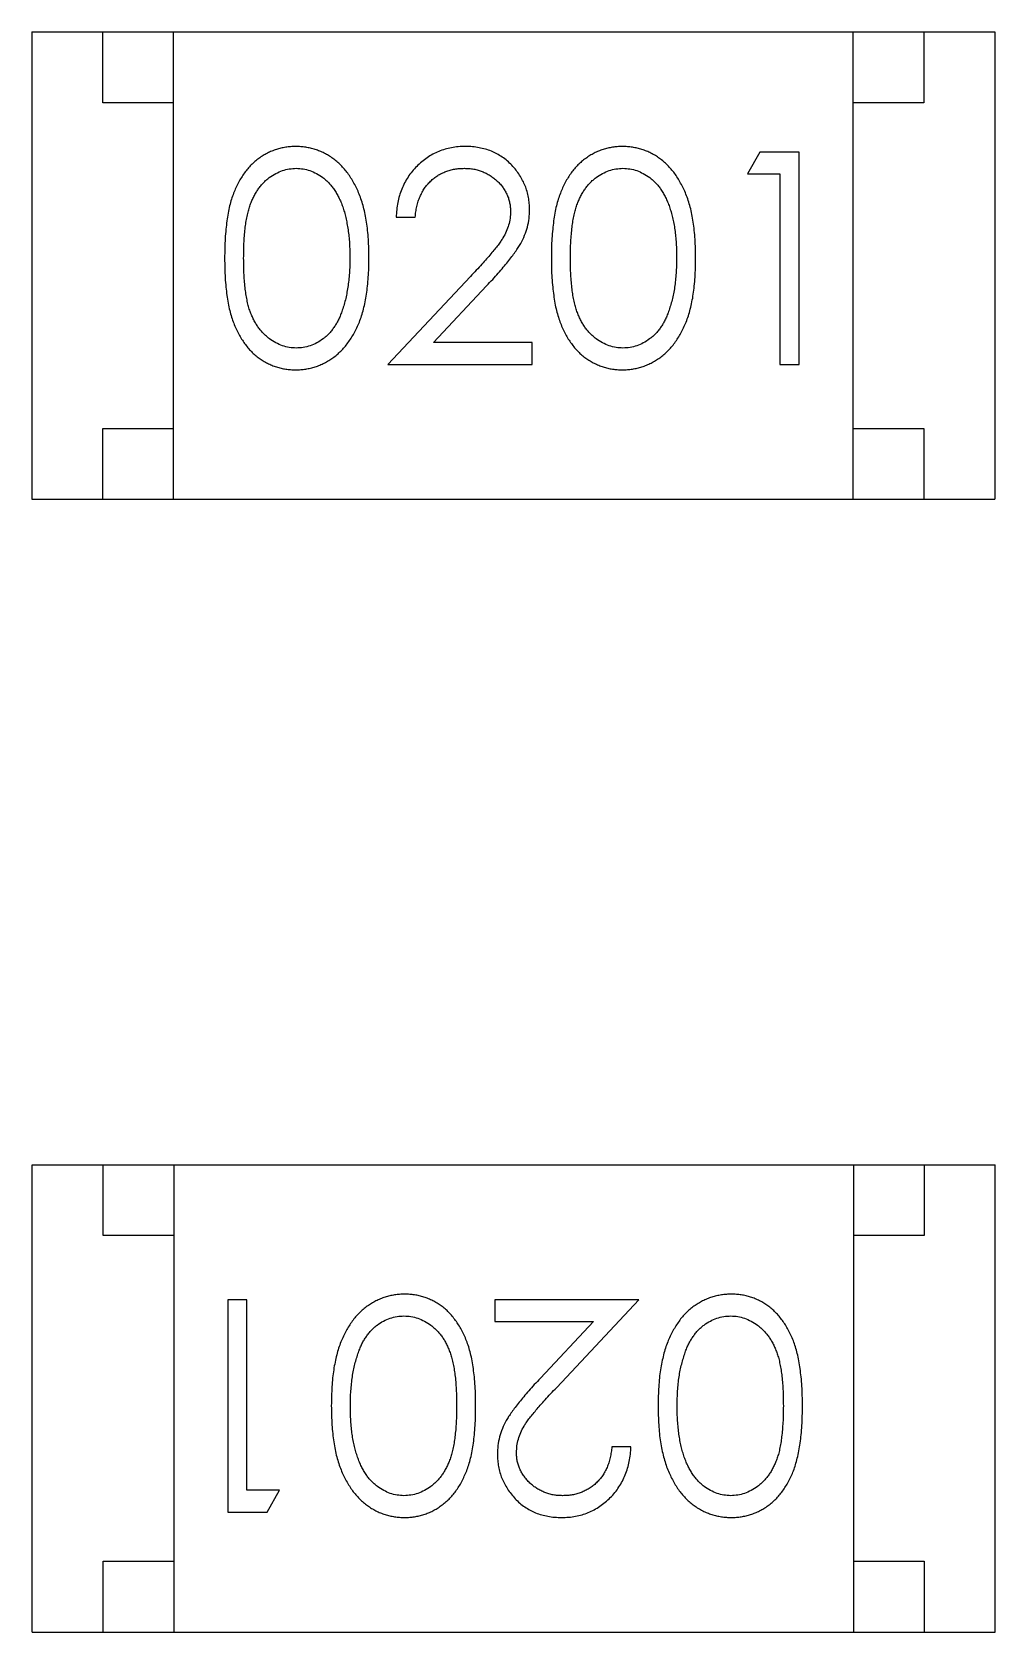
# Model space of a CAD drawing. Header units: millimetres. Extents: x 563 to 681, y 173 to 284.
# Drawn here: x 649.215 to 649.896, y 257.419 to 258.549 of the extents above; entities that cross this region are included whole.
import ezdxf

# ---------------------------------------------------------------- set-up
doc = ezdxf.new("R2010")
doc.units = ezdxf.units.MM
doc.header["$LTSCALE"] = 30.734
doc.layers.get('0').update_dxf_attribs({"linetype": 'CONTINUOUS'})

msp = doc.modelspace()

# ---------------------------------------------------------------- linework, layer by layer
at = {"linetype": 'Continuous'}
for p, q in [((649.2154, 258.5488), (649.2154, 258.2188)), ((649.2154, 258.5488), (649.8954, 258.5488)), ((649.2654, 258.4988), (649.2654, 258.5488)), ((649.3154, 258.2188), (649.3154, 258.5488)), ((649.7954, 258.2188), (649.7954, 258.5488)), ((649.8454, 258.5488), (649.8454, 258.4988)), ((649.8954, 258.5488), (649.8954, 258.2188)), ((649.3154, 258.4988), (649.2654, 258.4988)), ((649.8454, 258.4988), (649.7954, 258.4988)), ((649.7295, 258.464), (649.7207, 258.4487)), ((649.7572, 258.464), (649.7295, 258.464)), ((649.7572, 258.314), (649.7572, 258.464)), ((649.7207, 258.4487), (649.7437, 258.4487)), ((649.7437, 258.4487), (649.7437, 258.314)), ((649.4726, 258.4179), (649.4861, 258.4179)), ((649.525, 258.3761), (649.4668, 258.314)), ((649.4989, 258.3294), (649.5365, 258.3695)), ((649.5687, 258.3294), (649.4989, 258.3294)), ((649.5687, 258.314), (649.5687, 258.3294)), ((649.4668, 258.314), (649.5687, 258.314)), ((649.7437, 258.314), (649.7572, 258.314)), ((649.2654, 258.2188), (649.2654, 258.2688)), ((649.2654, 258.2688), (649.3154, 258.2688)), ((649.7954, 258.2688), (649.8454, 258.2688)), ((649.8454, 258.2688), (649.8454, 258.2188)), ((649.2154, 258.2188), (649.8954, 258.2188)), ((649.2156, 257.4189), (649.2156, 257.7489)), ((649.2156, 257.7489), (649.8956, 257.7489)), ((649.2656, 257.6989), (649.2656, 257.7489)), ((649.3156, 257.7489), (649.3156, 257.4189)), ((649.7956, 257.7489), (649.7956, 257.4189)), ((649.8456, 257.7489), (649.8456, 257.6989)), ((649.8956, 257.4189), (649.8956, 257.7489)), ((649.3156, 257.6989), (649.2656, 257.6989)), ((649.8456, 257.6989), (649.7956, 257.6989)), ((649.3672, 257.6536), (649.3537, 257.6536)), ((649.3537, 257.6536), (649.3537, 257.5036)), ((649.3672, 257.519), (649.3672, 257.6536)), ((649.6441, 257.6536), (649.5422, 257.6536)), ((649.5422, 257.6536), (649.5422, 257.6383)), ((649.586, 257.5916), (649.6441, 257.6536)), ((649.5422, 257.6383), (649.612, 257.6383)), ((649.612, 257.6383), (649.5745, 257.5982)), ((649.6384, 257.5498), (649.6249, 257.5498)), ((649.3903, 257.519), (649.3672, 257.519)), ((649.3815, 257.5036), (649.3903, 257.519)), ((649.3537, 257.5036), (649.3815, 257.5036)), ((649.2656, 257.4689), (649.3156, 257.4689)), ((649.2656, 257.4189), (649.2656, 257.4689)), ((649.7956, 257.4689), (649.8456, 257.4689)), ((649.8456, 257.4689), (649.8456, 257.4189)), ((649.2156, 257.4189), (649.8956, 257.4189))]:
    msp.add_line(p, q, dxfattribs=at)
for points, knots in [([(649.4016, 258.4679), (649.4004, 258.4679), (649.3981, 258.4678), (649.3946, 258.4674), (649.3912, 258.4668), (649.388, 258.4658), (649.3847, 258.4647), (649.3816, 258.4632), (649.3786, 258.4615), (649.3756, 258.4595), (649.3728, 258.4573), (649.3702, 258.4549), (649.3677, 258.4522), (649.3654, 258.4492), (649.3632, 258.446), (649.3612, 258.4425), (649.3594, 258.4388), (649.3577, 258.4349), (649.3562, 258.4306), (649.3549, 258.4259), (649.3538, 258.4208), (649.353, 258.4152), (649.3523, 258.4093), (649.3518, 258.4029), (649.3515, 258.3961), (649.3515, 258.3914), (649.3514, 258.389)], [0, 0, 0, 0, 0.033742, 0.066533, 0.099153, 0.13154, 0.164087, 0.196563, 0.229707, 0.263315, 0.297504, 0.331686, 0.366482, 0.4021, 0.438958, 0.476748, 0.515985, 0.556589, 0.599519, 0.645765, 0.695487, 0.748721, 0.805687, 0.866754, 0.931405, 1, 1, 1, 1]), ([(649.4534, 258.389), (649.4533, 258.3913), (649.4533, 258.3958), (649.453, 258.4023), (649.4525, 258.4086), (649.4517, 258.4144), (649.4508, 258.4199), (649.4496, 258.425), (649.4482, 258.4297), (649.4466, 258.4342), (649.4448, 258.4382), (649.4429, 258.4421), (649.4407, 258.4456), (649.4385, 258.449), (649.4361, 258.452), (649.4335, 258.4548), (649.4308, 258.4573), (649.4279, 258.4595), (649.4249, 258.4615), (649.4219, 258.4632), (649.4187, 258.4647), (649.4154, 258.4658), (649.4121, 258.4668), (649.4087, 258.4674), (649.4052, 258.4678), (649.4028, 258.4679), (649.4016, 258.4679)], [0, 0, 0, 0, 0.065278, 0.127205, 0.186168, 0.241675, 0.294115, 0.343609, 0.390387, 0.434463, 0.476646, 0.517002, 0.555936, 0.593716, 0.630057, 0.665601, 0.700745, 0.734917, 0.768681, 0.802087, 0.834849, 0.867433, 0.900138, 0.932806, 0.966212, 1, 1, 1, 1]), ([(649.5215, 258.4679), (649.5198, 258.4679), (649.5165, 258.4678), (649.5117, 258.4671), (649.5071, 258.466), (649.5027, 258.4645), (649.4984, 258.4625), (649.4944, 258.46), (649.4906, 258.4572), (649.4871, 258.4539), (649.4838, 258.4503), (649.4809, 258.4464), (649.4785, 258.4422), (649.4764, 258.4378), (649.4748, 258.4332), (649.4737, 258.4283), (649.4729, 258.4232), (649.4727, 258.4197), (649.4726, 258.4179)], [0, 0, 0, 0, 0.06445, 0.126725, 0.187421, 0.247417, 0.306749, 0.366595, 0.427749, 0.490235, 0.553031, 0.614805, 0.676505, 0.738096, 0.801021, 0.864897, 0.931209, 1, 1, 1, 1]), ([(649.5668, 258.4233), (649.5668, 258.4248), (649.5667, 258.4277), (649.5661, 258.432), (649.5651, 258.4362), (649.5638, 258.4402), (649.562, 258.444), (649.5598, 258.4477), (649.5573, 258.4513), (649.5543, 258.4547), (649.5511, 258.4578), (649.5476, 258.4605), (649.5438, 258.4628), (649.5399, 258.4647), (649.5356, 258.4661), (649.5311, 258.4671), (649.5264, 258.4678), (649.5232, 258.4679), (649.5215, 258.4679)], [0, 0, 0, 0, 0.06271, 0.123347, 0.183401, 0.242828, 0.302097, 0.36242, 0.423725, 0.487032, 0.550491, 0.612709, 0.674265, 0.73617, 0.799211, 0.863483, 0.930525, 1, 1, 1, 1]), ([(649.6324, 258.4679), (649.6312, 258.4679), (649.6288, 258.4678), (649.6254, 258.4674), (649.622, 258.4668), (649.6187, 258.4658), (649.6155, 258.4647), (649.6124, 258.4632), (649.6094, 258.4615), (649.6064, 258.4595), (649.6036, 258.4573), (649.6009, 258.4549), (649.5985, 258.4522), (649.5961, 258.4492), (649.594, 258.446), (649.592, 258.4425), (649.5901, 258.4388), (649.5885, 258.4349), (649.587, 258.4306), (649.5857, 258.4259), (649.5846, 258.4208), (649.5838, 258.4152), (649.5831, 258.4093), (649.5826, 258.4029), (649.5822, 258.3961), (649.5822, 258.3914), (649.5822, 258.389)], [0, 0, 0, 0, 0.033742, 0.066533, 0.099153, 0.13154, 0.164087, 0.196563, 0.229707, 0.263315, 0.297504, 0.331686, 0.366482, 0.4021, 0.438958, 0.476748, 0.515985, 0.556589, 0.599519, 0.645765, 0.695487, 0.748721, 0.805687, 0.866754, 0.931405, 1, 1, 1, 1]), ([(649.6841, 258.389), (649.6841, 258.3913), (649.684, 258.3958), (649.6838, 258.4023), (649.6832, 258.4086), (649.6825, 258.4144), (649.6815, 258.4199), (649.6804, 258.425), (649.6789, 258.4297), (649.6774, 258.4342), (649.6755, 258.4382), (649.6736, 258.4421), (649.6715, 258.4456), (649.6693, 258.449), (649.6668, 258.452), (649.6643, 258.4548), (649.6616, 258.4573), (649.6587, 258.4595), (649.6557, 258.4615), (649.6526, 258.4632), (649.6495, 258.4647), (649.6462, 258.4658), (649.6429, 258.4668), (649.6394, 258.4674), (649.6359, 258.4678), (649.6336, 258.4679), (649.6324, 258.4679)], [0, 0, 0, 0, 0.065278, 0.127205, 0.186168, 0.241675, 0.294115, 0.343609, 0.390387, 0.434463, 0.476646, 0.517002, 0.555936, 0.593716, 0.630057, 0.665601, 0.700745, 0.734917, 0.768681, 0.802087, 0.834849, 0.867433, 0.900138, 0.932806, 0.966212, 1, 1, 1, 1]), ([(649.3649, 258.389), (649.3649, 258.3911), (649.3649, 258.395), (649.3652, 258.4006), (649.3655, 258.4059), (649.366, 258.4108), (649.3666, 258.4153), (649.3675, 258.4195), (649.3684, 258.4232), (649.3695, 258.4266), (649.3707, 258.4298), (649.3721, 258.4327), (649.3736, 258.4354), (649.3752, 258.4379), (649.3769, 258.4402), (649.3788, 258.4423), (649.3808, 258.4443), (649.3837, 258.4465), (649.3875, 258.4489), (649.3922, 258.451), (649.3971, 258.4522), (649.4004, 258.4524), (649.402, 258.4525)], [0, 0, 0, 0, 0.073302, 0.142286, 0.206253, 0.266017, 0.321612, 0.372532, 0.419497, 0.462398, 0.502825, 0.541489, 0.579034, 0.615143, 0.650298, 0.684912, 0.718701, 0.752189, 0.817245, 0.879117, 0.939613, 1, 1, 1, 1]), ([(649.402, 258.4525), (649.4037, 258.4524), (649.407, 258.4522), (649.4118, 258.451), (649.4165, 258.4489), (649.4202, 258.4465), (649.4231, 258.4442), (649.4251, 258.4422), (649.4271, 258.44), (649.4289, 258.4375), (649.4306, 258.4348), (649.4321, 258.4319), (649.4336, 258.4287), (649.4349, 258.4253), (649.4361, 258.4216), (649.4371, 258.4177), (649.4379, 258.4135), (649.4387, 258.4091), (649.4392, 258.4044), (649.4397, 258.3995), (649.4398, 258.3944), (649.4399, 258.3909), (649.4399, 258.389)], [0, 0, 0, 0, 0.059689, 0.119507, 0.181075, 0.246162, 0.279894, 0.314468, 0.350403, 0.387474, 0.426147, 0.466624, 0.508745, 0.553328, 0.600058, 0.649177, 0.700552, 0.754894, 0.811825, 0.871514, 0.934319, 1, 1, 1, 1]), ([(649.4861, 258.4179), (649.4862, 258.4192), (649.4864, 258.4218), (649.4872, 258.4256), (649.4881, 258.4292), (649.4894, 258.4325), (649.4909, 258.4356), (649.4926, 258.4384), (649.4946, 258.4411), (649.4969, 258.4434), (649.4993, 258.4456), (649.5019, 258.4474), (649.5047, 258.449), (649.5077, 258.4503), (649.5107, 258.4513), (649.514, 258.452), (649.5173, 258.4524), (649.5196, 258.4525), (649.5208, 258.4525)], [0, 0, 0, 0, 0.073648, 0.143686, 0.210962, 0.275557, 0.338064, 0.399311, 0.4594, 0.51934, 0.579024, 0.637809, 0.695959, 0.754122, 0.813113, 0.873453, 0.935561, 1, 1, 1, 1]), ([(649.5208, 258.4525), (649.5219, 258.4525), (649.5241, 258.4524), (649.5274, 258.452), (649.5305, 258.4513), (649.5334, 258.4503), (649.5363, 258.449), (649.539, 258.4475), (649.5415, 258.4456), (649.544, 258.4436), (649.5462, 258.4413), (649.5481, 258.4389), (649.5497, 258.4363), (649.5511, 258.4337), (649.5521, 258.431), (649.5528, 258.4281), (649.5533, 258.4251), (649.5533, 258.4231), (649.5534, 258.4221)], [0, 0, 0, 0, 0.068027, 0.133505, 0.19695, 0.26027, 0.322741, 0.384982, 0.448465, 0.513424, 0.578224, 0.640011, 0.700094, 0.760067, 0.819012, 0.877878, 0.938035, 1, 1, 1, 1]), ([(649.5957, 258.389), (649.5957, 258.3911), (649.5957, 258.395), (649.5959, 258.4006), (649.5963, 258.4059), (649.5968, 258.4108), (649.5974, 258.4153), (649.5982, 258.4195), (649.5991, 258.4232), (649.6002, 258.4266), (649.6015, 258.4298), (649.6028, 258.4327), (649.6043, 258.4354), (649.606, 258.4379), (649.6077, 258.4402), (649.6096, 258.4423), (649.6116, 258.4443), (649.6145, 258.4465), (649.6182, 258.4489), (649.6229, 258.451), (649.6278, 258.4522), (649.6312, 258.4524), (649.6328, 258.4525)], [0, 0, 0, 0, 0.073302, 0.142286, 0.206253, 0.266017, 0.321612, 0.372532, 0.419497, 0.462398, 0.502825, 0.541489, 0.579034, 0.615143, 0.650298, 0.684912, 0.718701, 0.752189, 0.817245, 0.879117, 0.939613, 1, 1, 1, 1]), ([(649.6328, 258.4525), (649.6344, 258.4524), (649.6377, 258.4522), (649.6426, 258.451), (649.6472, 258.4489), (649.651, 258.4465), (649.6539, 258.4442), (649.6559, 258.4422), (649.6579, 258.44), (649.6597, 258.4375), (649.6614, 258.4348), (649.6629, 258.4319), (649.6644, 258.4287), (649.6657, 258.4253), (649.6668, 258.4216), (649.6679, 258.4177), (649.6687, 258.4135), (649.6695, 258.4091), (649.67, 258.4044), (649.6704, 258.3995), (649.6706, 258.3944), (649.6706, 258.3909), (649.6707, 258.389)], [0, 0, 0, 0, 0.059689, 0.119507, 0.181075, 0.246162, 0.279894, 0.314468, 0.350403, 0.387474, 0.426147, 0.466624, 0.508745, 0.553328, 0.600058, 0.649177, 0.700552, 0.754894, 0.811825, 0.871514, 0.934319, 1, 1, 1, 1]), ([(649.5534, 258.4221), (649.5533, 258.4205), (649.5532, 258.4172), (649.5521, 258.4124), (649.5504, 258.4078), (649.5485, 258.404), (649.5464, 258.4009), (649.5445, 258.3982), (649.5422, 258.3953), (649.5395, 258.392), (649.5364, 258.3884), (649.533, 258.3846), (649.5291, 258.3804), (649.5264, 258.3776), (649.525, 258.3761)], [0, 0, 0, 0, 0.088014, 0.174976, 0.2638, 0.355443, 0.406413, 0.465519, 0.533076, 0.609353, 0.693899, 0.787171, 0.889197, 1, 1, 1, 1]), ([(649.5365, 258.3695), (649.5379, 258.371), (649.5407, 258.374), (649.5446, 258.3783), (649.5482, 258.3825), (649.5514, 258.3864), (649.5542, 258.39), (649.5567, 258.3934), (649.5588, 258.3965), (649.5611, 258.4003), (649.5635, 258.4051), (649.5654, 258.411), (649.5666, 258.4171), (649.5668, 258.4212), (649.5668, 258.4233)], [0, 0, 0, 0, 0.09953, 0.192079, 0.277712, 0.357454, 0.429648, 0.495771, 0.555538, 0.608657, 0.707578, 0.804328, 0.901298, 1, 1, 1, 1]), ([(649.3514, 258.389), (649.3515, 258.3866), (649.3515, 258.382), (649.3518, 258.3752), (649.3523, 258.3688), (649.353, 258.3629), (649.3539, 258.3574), (649.355, 258.3522), (649.3563, 258.3475), (649.3578, 258.3432), (649.3595, 258.3392), (649.3614, 258.3354), (649.3634, 258.332), (649.3655, 258.3288), (649.3678, 258.3258), (649.3703, 258.3231), (649.373, 258.3206), (649.3758, 258.3184), (649.3787, 258.3165), (649.3817, 258.3148), (649.3848, 258.3134), (649.388, 258.3122), (649.3913, 258.3113), (649.3946, 258.3107), (649.3981, 258.3103), (649.4004, 258.3102), (649.4016, 258.3102)], [0, 0, 0, 0, 0.068113, 0.132564, 0.193427, 0.250218, 0.303569, 0.353576, 0.400235, 0.443586, 0.484619, 0.524292, 0.56238, 0.599049, 0.63494, 0.669782, 0.704009, 0.737842, 0.771098, 0.803896, 0.836415, 0.868639, 0.900715, 0.933378, 0.966213, 1, 1, 1, 1]), ([(649.402, 258.3256), (649.4004, 258.3257), (649.3971, 258.3258), (649.3922, 258.3271), (649.3875, 258.3292), (649.3837, 258.3316), (649.3809, 258.3339), (649.3788, 258.3358), (649.3769, 258.338), (649.3751, 258.3403), (649.3735, 258.3428), (649.372, 258.3455), (649.3707, 258.3484), (649.3694, 258.3515), (649.3683, 258.3549), (649.3674, 258.3587), (649.3667, 258.3628), (649.366, 258.3673), (649.3655, 258.3722), (649.3652, 258.3775), (649.3649, 258.3832), (649.3649, 258.387), (649.3649, 258.389)], [0, 0, 0, 0, 0.060034, 0.120278, 0.182348, 0.247919, 0.281641, 0.315701, 0.350322, 0.385703, 0.421819, 0.459196, 0.497866, 0.538301, 0.58121, 0.628183, 0.679403, 0.734699, 0.794074, 0.858416, 0.927049, 1, 1, 1, 1]), ([(649.4016, 258.3102), (649.4028, 258.3102), (649.4052, 258.3103), (649.4087, 258.3107), (649.4121, 258.3114), (649.4155, 258.3123), (649.4187, 258.3135), (649.4219, 258.3149), (649.425, 258.3167), (649.428, 258.3187), (649.4309, 258.3209), (649.4336, 258.3235), (649.4362, 258.3262), (649.4386, 258.3293), (649.4409, 258.3326), (649.443, 258.3362), (649.4449, 258.34), (649.4467, 258.344), (649.4483, 258.3484), (649.4496, 258.3532), (649.4508, 258.3583), (649.4517, 258.3637), (649.4524, 258.3695), (649.453, 258.3757), (649.4533, 258.3822), (649.4533, 258.3867), (649.4534, 258.389)], [0, 0, 0, 0, 0.033824, 0.067298, 0.10028, 0.133019, 0.165736, 0.198792, 0.232372, 0.266409, 0.301016, 0.336196, 0.371972, 0.408574, 0.446394, 0.485225, 0.525372, 0.567224, 0.611081, 0.65775, 0.70702, 0.759235, 0.814484, 0.873227, 0.934937, 1, 1, 1, 1]), ([(649.4399, 258.389), (649.4399, 258.3872), (649.4399, 258.3837), (649.4396, 258.3785), (649.4391, 258.3735), (649.4385, 258.3686), (649.4377, 258.364), (649.4368, 258.3596), (649.4356, 258.3554), (649.4347, 258.3527), (649.4342, 258.3513)], [0, 0, 0, 0, 0.141157, 0.277773, 0.409244, 0.535676, 0.657497, 0.775458, 0.889412, 1, 1, 1, 1]), ([(649.5822, 258.389), (649.5822, 258.3866), (649.5822, 258.382), (649.5826, 258.3752), (649.5831, 258.3688), (649.5838, 258.3629), (649.5847, 258.3574), (649.5857, 258.3522), (649.5871, 258.3475), (649.5886, 258.3432), (649.5903, 258.3392), (649.5921, 258.3354), (649.5941, 258.332), (649.5963, 258.3288), (649.5986, 258.3258), (649.6011, 258.3231), (649.6037, 258.3206), (649.6065, 258.3184), (649.6095, 258.3165), (649.6125, 258.3148), (649.6156, 258.3134), (649.6188, 258.3122), (649.622, 258.3113), (649.6254, 258.3107), (649.6288, 258.3103), (649.6312, 258.3102), (649.6324, 258.3102)], [0, 0, 0, 0, 0.068113, 0.132564, 0.193427, 0.250218, 0.303569, 0.353576, 0.400235, 0.443586, 0.484619, 0.524292, 0.56238, 0.599049, 0.63494, 0.669782, 0.704009, 0.737842, 0.771098, 0.803896, 0.836415, 0.868639, 0.900715, 0.933378, 0.966213, 1, 1, 1, 1]), ([(649.6328, 258.3256), (649.6312, 258.3257), (649.6279, 258.3258), (649.623, 258.3271), (649.6182, 258.3292), (649.6145, 258.3316), (649.6116, 258.3339), (649.6096, 258.3358), (649.6077, 258.338), (649.6059, 258.3403), (649.6043, 258.3428), (649.6028, 258.3455), (649.6015, 258.3484), (649.6002, 258.3515), (649.5991, 258.3549), (649.5982, 258.3587), (649.5974, 258.3628), (649.5968, 258.3673), (649.5963, 258.3722), (649.5959, 258.3775), (649.5957, 258.3832), (649.5957, 258.387), (649.5957, 258.389)], [0, 0, 0, 0, 0.060034, 0.120278, 0.182348, 0.247919, 0.281641, 0.315701, 0.350322, 0.385703, 0.421819, 0.459196, 0.497866, 0.538301, 0.58121, 0.628183, 0.679403, 0.734699, 0.794074, 0.858416, 0.927049, 1, 1, 1, 1]), ([(649.6324, 258.3102), (649.6336, 258.3102), (649.6359, 258.3103), (649.6394, 258.3107), (649.6429, 258.3114), (649.6462, 258.3123), (649.6495, 258.3135), (649.6527, 258.3149), (649.6558, 258.3167), (649.6588, 258.3187), (649.6617, 258.3209), (649.6644, 258.3235), (649.667, 258.3262), (649.6694, 258.3293), (649.6717, 258.3326), (649.6737, 258.3362), (649.6757, 258.34), (649.6774, 258.344), (649.6791, 258.3484), (649.6804, 258.3532), (649.6816, 258.3583), (649.6825, 258.3637), (649.6832, 258.3695), (649.6838, 258.3757), (649.684, 258.3822), (649.6841, 258.3867), (649.6841, 258.389)], [0, 0, 0, 0, 0.033824, 0.067298, 0.10028, 0.133019, 0.165736, 0.198792, 0.232372, 0.266409, 0.301016, 0.336196, 0.371972, 0.408574, 0.446394, 0.485225, 0.525372, 0.567224, 0.611081, 0.65775, 0.70702, 0.759235, 0.814484, 0.873227, 0.934937, 1, 1, 1, 1]), ([(649.6707, 258.389), (649.6707, 258.3872), (649.6706, 258.3837), (649.6703, 258.3785), (649.6699, 258.3735), (649.6693, 258.3686), (649.6685, 258.364), (649.6675, 258.3596), (649.6664, 258.3554), (649.6654, 258.3527), (649.665, 258.3513)], [0, 0, 0, 0, 0.141157, 0.277773, 0.409244, 0.535676, 0.657497, 0.775458, 0.889412, 1, 1, 1, 1]), ([(649.4342, 258.3513), (649.4338, 258.3503), (649.4331, 258.3482), (649.4317, 258.3453), (649.4303, 258.3426), (649.4287, 258.3401), (649.4269, 258.3378), (649.4251, 258.3356), (649.4231, 258.3337), (649.4203, 258.3315), (649.4166, 258.3291), (649.4119, 258.3271), (649.407, 258.3258), (649.4037, 258.3257), (649.402, 258.3256)], [0, 0, 0, 0, 0.075949, 0.148549, 0.218996, 0.286119, 0.351826, 0.416074, 0.478265, 0.540325, 0.660405, 0.774606, 0.887187, 1, 1, 1, 1]), ([(649.665, 258.3513), (649.6646, 258.3503), (649.6638, 258.3482), (649.6625, 258.3453), (649.6611, 258.3426), (649.6594, 258.3401), (649.6577, 258.3378), (649.6559, 258.3356), (649.6538, 258.3337), (649.651, 258.3315), (649.6473, 258.3291), (649.6426, 258.3271), (649.6378, 258.3258), (649.6345, 258.3257), (649.6328, 258.3256)], [0, 0, 0, 0, 0.075949, 0.148549, 0.218996, 0.286119, 0.351826, 0.416074, 0.478265, 0.540325, 0.660405, 0.774606, 0.887187, 1, 1, 1, 1]), ([(649.4786, 257.6575), (649.4774, 257.6575), (649.475, 257.6574), (649.4715, 257.657), (649.4681, 257.6563), (649.4647, 257.6554), (649.4615, 257.6542), (649.4583, 257.6528), (649.4552, 257.651), (649.4522, 257.649), (649.4493, 257.6468), (649.4466, 257.6442), (649.4439, 257.6415), (649.4415, 257.6384), (649.4393, 257.6351), (649.4372, 257.6315), (649.4353, 257.6277), (649.4335, 257.6237), (649.4319, 257.6193), (649.4306, 257.6145), (649.4294, 257.6094), (649.4284, 257.604), (649.4277, 257.5982), (649.4272, 257.592), (649.4269, 257.5855), (649.4269, 257.581), (649.4268, 257.5787)], [0, 0, 0, 0, 0.033824, 0.067298, 0.10028, 0.133019, 0.165736, 0.198792, 0.232372, 0.266409, 0.301016, 0.336196, 0.371972, 0.408574, 0.446394, 0.485225, 0.525372, 0.567224, 0.611081, 0.65775, 0.70702, 0.759235, 0.814484, 0.873227, 0.934937, 1, 1, 1, 1]), ([(649.5287, 257.5787), (649.5287, 257.5811), (649.5287, 257.5857), (649.5284, 257.5925), (649.5279, 257.5989), (649.5272, 257.6048), (649.5263, 257.6103), (649.5252, 257.6155), (649.5239, 257.6202), (649.5224, 257.6245), (649.5207, 257.6285), (649.5188, 257.6323), (649.5168, 257.6357), (649.5146, 257.6389), (649.5123, 257.6419), (649.5099, 257.6446), (649.5072, 257.6471), (649.5044, 257.6493), (649.5015, 257.6512), (649.4985, 257.6529), (649.4954, 257.6543), (649.4922, 257.6555), (649.4889, 257.6564), (649.4856, 257.657), (649.4821, 257.6574), (649.4798, 257.6575), (649.4786, 257.6575)], [0, 0, 0, 0, 0.068113, 0.132564, 0.193427, 0.250218, 0.303569, 0.353576, 0.400235, 0.443586, 0.484619, 0.524292, 0.56238, 0.599049, 0.63494, 0.669782, 0.704009, 0.737842, 0.771098, 0.803896, 0.836415, 0.868639, 0.900715, 0.933378, 0.966213, 1, 1, 1, 1]), ([(649.7094, 257.6575), (649.7082, 257.6575), (649.7058, 257.6574), (649.7023, 257.657), (649.6988, 257.6563), (649.6955, 257.6554), (649.6922, 257.6542), (649.689, 257.6528), (649.686, 257.651), (649.6829, 257.649), (649.68, 257.6468), (649.6773, 257.6442), (649.6747, 257.6415), (649.6723, 257.6384), (649.6701, 257.6351), (649.668, 257.6315), (649.6661, 257.6277), (649.6643, 257.6237), (649.6627, 257.6193), (649.6614, 257.6145), (649.6602, 257.6094), (649.6592, 257.604), (649.6585, 257.5982), (649.658, 257.592), (649.6577, 257.5855), (649.6576, 257.581), (649.6576, 257.5787)], [0, 0, 0, 0, 0.033824, 0.067298, 0.10028, 0.133019, 0.165736, 0.198792, 0.232372, 0.266409, 0.301016, 0.336196, 0.371972, 0.408574, 0.446394, 0.485225, 0.525372, 0.567224, 0.611081, 0.65775, 0.70702, 0.759235, 0.814484, 0.873227, 0.934937, 1, 1, 1, 1]), ([(649.7595, 257.5787), (649.7595, 257.5811), (649.7595, 257.5857), (649.7592, 257.5925), (649.7587, 257.5989), (649.7579, 257.6048), (649.757, 257.6103), (649.756, 257.6155), (649.7547, 257.6202), (649.7532, 257.6245), (649.7515, 257.6285), (649.7496, 257.6323), (649.7476, 257.6357), (649.7454, 257.6389), (649.7431, 257.6419), (649.7406, 257.6446), (649.738, 257.6471), (649.7352, 257.6493), (649.7323, 257.6512), (649.7293, 257.6529), (649.7262, 257.6543), (649.723, 257.6555), (649.7197, 257.6564), (649.7163, 257.657), (649.7129, 257.6574), (649.7105, 257.6575), (649.7094, 257.6575)], [0, 0, 0, 0, 0.068113, 0.132564, 0.193427, 0.250218, 0.303569, 0.353576, 0.400235, 0.443586, 0.484619, 0.524292, 0.56238, 0.599049, 0.63494, 0.669782, 0.704009, 0.737842, 0.771098, 0.803896, 0.836415, 0.868639, 0.900715, 0.933378, 0.966213, 1, 1, 1, 1]), ([(649.446, 257.6164), (649.4464, 257.6174), (649.4471, 257.6195), (649.4484, 257.6224), (649.4499, 257.6251), (649.4515, 257.6276), (649.4533, 257.6299), (649.4551, 257.6321), (649.4571, 257.634), (649.4599, 257.6362), (649.4636, 257.6386), (649.4683, 257.6406), (649.4732, 257.6419), (649.4765, 257.642), (649.4781, 257.6421)], [0, 0, 0, 0, 0.075949, 0.148549, 0.218996, 0.286119, 0.351826, 0.416074, 0.478265, 0.540325, 0.660405, 0.774606, 0.887187, 1, 1, 1, 1]), ([(649.4781, 257.6421), (649.4798, 257.642), (649.4831, 257.6419), (649.488, 257.6406), (649.4927, 257.6385), (649.4965, 257.6361), (649.4993, 257.6338), (649.5014, 257.6319), (649.5033, 257.6297), (649.5051, 257.6274), (649.5067, 257.6249), (649.5081, 257.6222), (649.5095, 257.6193), (649.5107, 257.6162), (649.5118, 257.6128), (649.5128, 257.609), (649.5135, 257.6049), (649.5142, 257.6004), (649.5147, 257.5955), (649.515, 257.5902), (649.5153, 257.5845), (649.5153, 257.5807), (649.5153, 257.5786)], [0, 0, 0, 0, 0.060034, 0.120278, 0.182348, 0.247919, 0.281641, 0.315701, 0.350322, 0.385703, 0.421819, 0.459196, 0.497866, 0.538301, 0.58121, 0.628183, 0.679403, 0.734699, 0.794074, 0.858416, 0.927049, 1, 1, 1, 1]), ([(649.6767, 257.6164), (649.6771, 257.6174), (649.6779, 257.6195), (649.6792, 257.6224), (649.6807, 257.6251), (649.6823, 257.6276), (649.684, 257.6299), (649.6859, 257.6321), (649.6879, 257.634), (649.6907, 257.6362), (649.6944, 257.6386), (649.6991, 257.6406), (649.7039, 257.6419), (649.7073, 257.642), (649.7089, 257.6421)], [0, 0, 0, 0, 0.075949, 0.148549, 0.218996, 0.286119, 0.351826, 0.416074, 0.478265, 0.540325, 0.660405, 0.774606, 0.887187, 1, 1, 1, 1]), ([(649.7089, 257.6421), (649.7106, 257.642), (649.7139, 257.6419), (649.7187, 257.6406), (649.7235, 257.6385), (649.7272, 257.6361), (649.7301, 257.6338), (649.7322, 257.6319), (649.734, 257.6297), (649.7358, 257.6274), (649.7375, 257.6249), (649.7389, 257.6222), (649.7403, 257.6193), (649.7415, 257.6162), (649.7426, 257.6128), (649.7435, 257.609), (649.7443, 257.6049), (649.745, 257.6004), (649.7454, 257.5955), (649.7458, 257.5902), (649.746, 257.5845), (649.746, 257.5807), (649.7461, 257.5786)], [0, 0, 0, 0, 0.060034, 0.120278, 0.182348, 0.247919, 0.281641, 0.315701, 0.350322, 0.385703, 0.421819, 0.459196, 0.497866, 0.538301, 0.58121, 0.628183, 0.679403, 0.734699, 0.794074, 0.858416, 0.927049, 1, 1, 1, 1]), ([(649.4403, 257.5786), (649.4403, 257.5805), (649.4403, 257.584), (649.4406, 257.5892), (649.4411, 257.5942), (649.4416, 257.5991), (649.4425, 257.6037), (649.4434, 257.6081), (649.4446, 257.6123), (649.4455, 257.615), (649.446, 257.6164)], [0, 0, 0, 0, 0.141157, 0.277773, 0.409244, 0.535676, 0.657497, 0.775458, 0.889412, 1, 1, 1, 1]), ([(649.6711, 257.5786), (649.6711, 257.5805), (649.6711, 257.584), (649.6714, 257.5892), (649.6718, 257.5942), (649.6724, 257.5991), (649.6732, 257.6037), (649.6742, 257.6081), (649.6754, 257.6123), (649.6763, 257.615), (649.6767, 257.6164)], [0, 0, 0, 0, 0.141157, 0.277773, 0.409244, 0.535676, 0.657497, 0.775458, 0.889412, 1, 1, 1, 1]), ([(649.5745, 257.5982), (649.573, 257.5967), (649.5703, 257.5937), (649.5663, 257.5894), (649.5628, 257.5852), (649.5596, 257.5813), (649.5567, 257.5777), (649.5543, 257.5743), (649.5521, 257.5712), (649.5498, 257.5674), (649.5475, 257.5626), (649.5456, 257.5567), (649.5443, 257.5506), (649.5442, 257.5465), (649.5441, 257.5444)], [0, 0, 0, 0, 0.09953, 0.192079, 0.277712, 0.357454, 0.429648, 0.495771, 0.555538, 0.608657, 0.707578, 0.804328, 0.901298, 1, 1, 1, 1]), ([(649.5576, 257.5456), (649.5577, 257.5472), (649.5578, 257.5505), (649.5588, 257.5552), (649.5605, 257.5599), (649.5625, 257.5637), (649.5645, 257.5668), (649.5664, 257.5695), (649.5688, 257.5724), (649.5714, 257.5757), (649.5745, 257.5793), (649.578, 257.5831), (649.5818, 257.5873), (649.5845, 257.5901), (649.586, 257.5916)], [0, 0, 0, 0, 0.088014, 0.174976, 0.2638, 0.355443, 0.406413, 0.465519, 0.533076, 0.609353, 0.693899, 0.787171, 0.889197, 1, 1, 1, 1]), ([(649.4268, 257.5787), (649.4269, 257.5764), (649.4269, 257.5719), (649.4272, 257.5653), (649.4277, 257.5591), (649.4285, 257.5533), (649.4294, 257.5478), (649.4306, 257.5427), (649.432, 257.538), (649.4336, 257.5335), (649.4354, 257.5294), (649.4373, 257.5256), (649.4395, 257.5221), (649.4417, 257.5187), (649.4441, 257.5157), (649.4467, 257.5129), (649.4494, 257.5104), (649.4523, 257.5082), (649.4552, 257.5062), (649.4583, 257.5045), (649.4615, 257.503), (649.4648, 257.5019), (649.4681, 257.5009), (649.4715, 257.5003), (649.475, 257.4999), (649.4774, 257.4998), (649.4786, 257.4998)], [0, 0, 0, 0, 0.065278, 0.127205, 0.186168, 0.241675, 0.294115, 0.343609, 0.390387, 0.434463, 0.476646, 0.517002, 0.555936, 0.593716, 0.630057, 0.665601, 0.700745, 0.734917, 0.768681, 0.802087, 0.834849, 0.867433, 0.900138, 0.932806, 0.966212, 1, 1, 1, 1]), ([(649.4781, 257.5152), (649.4765, 257.5153), (649.4732, 257.5154), (649.4684, 257.5167), (649.4637, 257.5188), (649.46, 257.5212), (649.4571, 257.5235), (649.455, 257.5255), (649.4531, 257.5277), (649.4513, 257.5302), (649.4496, 257.5329), (649.448, 257.5358), (649.4466, 257.539), (649.4453, 257.5424), (649.4441, 257.5461), (649.443, 257.55), (649.4422, 257.5542), (649.4415, 257.5586), (649.441, 257.5632), (649.4405, 257.5682), (649.4404, 257.5733), (649.4403, 257.5768), (649.4403, 257.5786)], [0, 0, 0, 0, 0.059689, 0.119507, 0.181075, 0.246162, 0.279894, 0.314468, 0.350403, 0.387474, 0.426147, 0.466624, 0.508745, 0.553328, 0.600058, 0.649177, 0.700552, 0.754894, 0.811825, 0.871514, 0.934319, 1, 1, 1, 1]), ([(649.5153, 257.5786), (649.5153, 257.5766), (649.5153, 257.5727), (649.515, 257.5671), (649.5147, 257.5618), (649.5141, 257.5569), (649.5136, 257.5524), (649.5127, 257.5482), (649.5118, 257.5445), (649.5107, 257.541), (649.5095, 257.5379), (649.5081, 257.535), (649.5066, 257.5323), (649.505, 257.5298), (649.5032, 257.5275), (649.5014, 257.5254), (649.4993, 257.5234), (649.4965, 257.5212), (649.4927, 257.5188), (649.488, 257.5167), (649.4831, 257.5154), (649.4798, 257.5153), (649.4781, 257.5152)], [0, 0, 0, 0, 0.073302, 0.142286, 0.206253, 0.266017, 0.321612, 0.372532, 0.419497, 0.462398, 0.502825, 0.541489, 0.579034, 0.615143, 0.650298, 0.684912, 0.718701, 0.752189, 0.817245, 0.879117, 0.939613, 1, 1, 1, 1]), ([(649.4786, 257.4998), (649.4798, 257.4998), (649.4821, 257.4999), (649.4856, 257.5003), (649.4889, 257.5009), (649.4922, 257.5019), (649.4954, 257.503), (649.4986, 257.5045), (649.5016, 257.5062), (649.5045, 257.5082), (649.5073, 257.5104), (649.51, 257.5128), (649.5125, 257.5155), (649.5148, 257.5185), (649.517, 257.5217), (649.519, 257.5252), (649.5208, 257.5289), (649.5225, 257.5328), (649.524, 257.5371), (649.5252, 257.5418), (649.5264, 257.5469), (649.5272, 257.5525), (649.5279, 257.5584), (649.5284, 257.5648), (649.5287, 257.5716), (649.5287, 257.5763), (649.5287, 257.5787)], [0, 0, 0, 0, 0.033742, 0.066533, 0.099153, 0.13154, 0.164087, 0.196563, 0.229707, 0.263315, 0.297504, 0.331686, 0.366482, 0.4021, 0.438958, 0.476748, 0.515985, 0.556589, 0.599519, 0.645765, 0.695487, 0.748721, 0.805687, 0.866754, 0.931405, 1, 1, 1, 1]), ([(649.6576, 257.5787), (649.6576, 257.5764), (649.6577, 257.5719), (649.658, 257.5653), (649.6585, 257.5591), (649.6592, 257.5533), (649.6602, 257.5478), (649.6614, 257.5427), (649.6628, 257.538), (649.6644, 257.5335), (649.6662, 257.5294), (649.6681, 257.5256), (649.6702, 257.5221), (649.6725, 257.5187), (649.6749, 257.5157), (649.6774, 257.5129), (649.6802, 257.5104), (649.683, 257.5082), (649.686, 257.5062), (649.6891, 257.5045), (649.6923, 257.503), (649.6955, 257.5019), (649.6989, 257.5009), (649.7023, 257.5003), (649.7058, 257.4999), (649.7082, 257.4998), (649.7094, 257.4998)], [0, 0, 0, 0, 0.065278, 0.127205, 0.186168, 0.241675, 0.294115, 0.343609, 0.390387, 0.434463, 0.476646, 0.517002, 0.555936, 0.593716, 0.630057, 0.665601, 0.700745, 0.734917, 0.768681, 0.802087, 0.834849, 0.867433, 0.900138, 0.932806, 0.966212, 1, 1, 1, 1]), ([(649.7089, 257.5152), (649.7073, 257.5153), (649.704, 257.5154), (649.6991, 257.5167), (649.6945, 257.5188), (649.6907, 257.5212), (649.6879, 257.5235), (649.6858, 257.5255), (649.6839, 257.5277), (649.6821, 257.5302), (649.6804, 257.5329), (649.6788, 257.5358), (649.6774, 257.539), (649.676, 257.5424), (649.6749, 257.5461), (649.6738, 257.55), (649.673, 257.5542), (649.6723, 257.5586), (649.6718, 257.5632), (649.6713, 257.5682), (649.6711, 257.5733), (649.6711, 257.5768), (649.6711, 257.5786)], [0, 0, 0, 0, 0.059689, 0.119507, 0.181075, 0.246162, 0.279894, 0.314468, 0.350403, 0.387474, 0.426147, 0.466624, 0.508745, 0.553328, 0.600058, 0.649177, 0.700552, 0.754894, 0.811825, 0.871514, 0.934319, 1, 1, 1, 1]), ([(649.7461, 257.5786), (649.746, 257.5766), (649.746, 257.5727), (649.7458, 257.5671), (649.7454, 257.5618), (649.7449, 257.5569), (649.7443, 257.5524), (649.7435, 257.5482), (649.7426, 257.5445), (649.7415, 257.541), (649.7402, 257.5379), (649.7389, 257.535), (649.7374, 257.5323), (649.7358, 257.5298), (649.734, 257.5275), (649.7321, 257.5254), (649.7301, 257.5234), (649.7272, 257.5212), (649.7235, 257.5188), (649.7188, 257.5167), (649.7139, 257.5154), (649.7106, 257.5153), (649.7089, 257.5152)], [0, 0, 0, 0, 0.073302, 0.142286, 0.206253, 0.266017, 0.321612, 0.372532, 0.419497, 0.462398, 0.502825, 0.541489, 0.579034, 0.615143, 0.650298, 0.684912, 0.718701, 0.752189, 0.817245, 0.879117, 0.939613, 1, 1, 1, 1]), ([(649.7094, 257.4998), (649.7105, 257.4998), (649.7129, 257.4999), (649.7163, 257.5003), (649.7197, 257.5009), (649.723, 257.5019), (649.7262, 257.503), (649.7293, 257.5045), (649.7324, 257.5062), (649.7353, 257.5082), (649.7381, 257.5104), (649.7408, 257.5128), (649.7432, 257.5155), (649.7456, 257.5185), (649.7477, 257.5217), (649.7498, 257.5252), (649.7516, 257.5289), (649.7533, 257.5328), (649.7547, 257.5371), (649.756, 257.5418), (649.7571, 257.5469), (649.758, 257.5525), (649.7587, 257.5584), (649.7592, 257.5648), (649.7595, 257.5716), (649.7595, 257.5763), (649.7595, 257.5787)], [0, 0, 0, 0, 0.033742, 0.066533, 0.099153, 0.13154, 0.164087, 0.196563, 0.229707, 0.263315, 0.297504, 0.331686, 0.366482, 0.4021, 0.438958, 0.476748, 0.515985, 0.556589, 0.599519, 0.645765, 0.695487, 0.748721, 0.805687, 0.866754, 0.931405, 1, 1, 1, 1]), ([(649.5894, 257.4998), (649.5911, 257.4998), (649.5944, 257.4999), (649.5992, 257.5006), (649.6039, 257.5017), (649.6083, 257.5032), (649.6125, 257.5052), (649.6165, 257.5077), (649.6204, 257.5105), (649.6239, 257.5138), (649.6272, 257.5174), (649.63, 257.5213), (649.6325, 257.5255), (649.6345, 257.5299), (649.6361, 257.5345), (649.6373, 257.5394), (649.6381, 257.5445), (649.6383, 257.548), (649.6384, 257.5498)], [0, 0, 0, 0, 0.06445, 0.126725, 0.187421, 0.247417, 0.306749, 0.366595, 0.427749, 0.490235, 0.553031, 0.614805, 0.676505, 0.738096, 0.801021, 0.864897, 0.931209, 1, 1, 1, 1]), ([(649.6249, 257.5498), (649.6248, 257.5485), (649.6245, 257.5459), (649.6238, 257.5421), (649.6228, 257.5385), (649.6216, 257.5352), (649.6201, 257.5321), (649.6183, 257.5293), (649.6164, 257.5266), (649.6141, 257.5243), (649.6116, 257.5221), (649.609, 257.5203), (649.6062, 257.5187), (649.6033, 257.5174), (649.6002, 257.5164), (649.597, 257.5157), (649.5936, 257.5153), (649.5913, 257.5152), (649.5901, 257.5152)], [0, 0, 0, 0, 0.073648, 0.143686, 0.210962, 0.275557, 0.338064, 0.399311, 0.4594, 0.51934, 0.579024, 0.637809, 0.695959, 0.754122, 0.813113, 0.873453, 0.935561, 1, 1, 1, 1]), ([(649.5441, 257.5444), (649.5442, 257.5429), (649.5443, 257.54), (649.5448, 257.5357), (649.5458, 257.5315), (649.5472, 257.5275), (649.549, 257.5237), (649.5512, 257.52), (649.5537, 257.5164), (649.5566, 257.513), (649.5598, 257.5099), (649.5634, 257.5072), (649.5671, 257.5049), (649.5711, 257.503), (649.5754, 257.5016), (649.5799, 257.5006), (649.5846, 257.4999), (649.5878, 257.4998), (649.5894, 257.4998)], [0, 0, 0, 0, 0.06271, 0.123347, 0.183401, 0.242828, 0.302097, 0.36242, 0.423725, 0.487032, 0.550491, 0.612709, 0.674265, 0.73617, 0.799211, 0.863483, 0.930525, 1, 1, 1, 1]), ([(649.5901, 257.5152), (649.589, 257.5152), (649.5868, 257.5153), (649.5836, 257.5157), (649.5805, 257.5164), (649.5775, 257.5174), (649.5747, 257.5187), (649.572, 257.5202), (649.5694, 257.522), (649.567, 257.5241), (649.5648, 257.5264), (649.5629, 257.5288), (649.5612, 257.5314), (649.5599, 257.534), (649.5589, 257.5367), (649.5581, 257.5396), (649.5577, 257.5426), (649.5576, 257.5446), (649.5576, 257.5456)], [0, 0, 0, 0, 0.068027, 0.133505, 0.19695, 0.26027, 0.322741, 0.384982, 0.448465, 0.513424, 0.578224, 0.640011, 0.700094, 0.760067, 0.819012, 0.877878, 0.938035, 1, 1, 1, 1])]:
    msp.add_open_spline(points, degree=3, knots=knots, dxfattribs=at)

doc.saveas('drawing.dxf')
